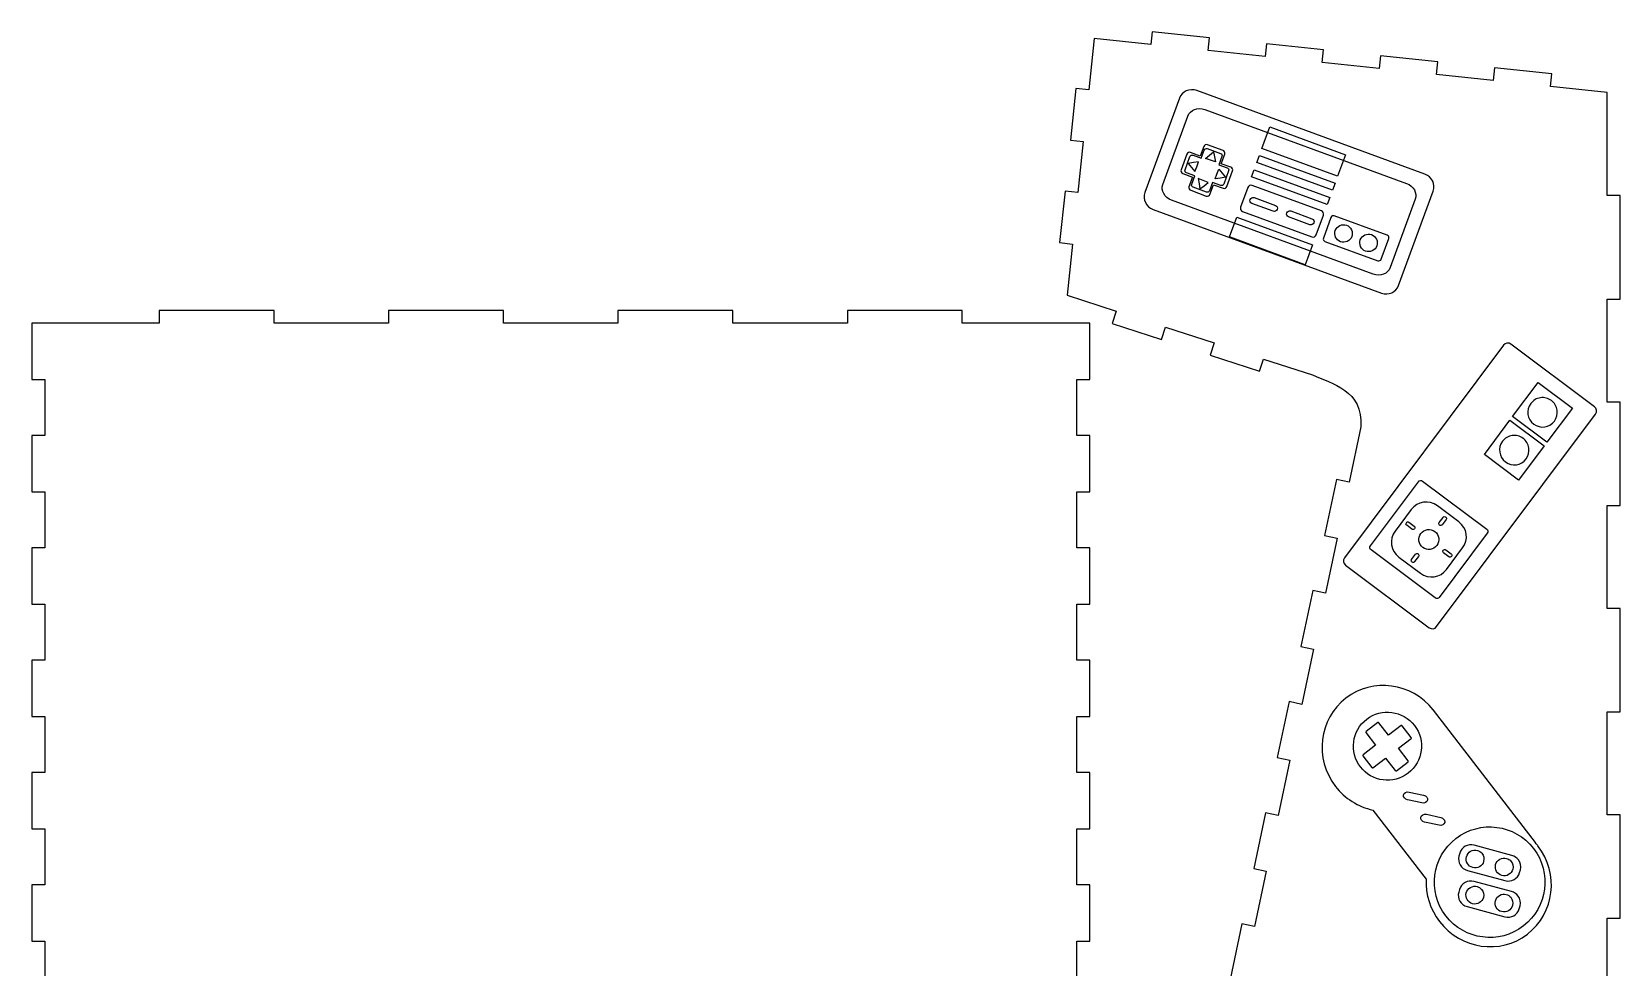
# Model space of a CAD drawing. Extents: x 15 to 1272, y 33 to 870.
# Drawn here: x 15 to 630, y 508 to 870 of the extents above; entities that cross this region are included whole.
import ezdxf

# ---------------------------------------------------------------- set-up
doc = ezdxf.new("R2010")
doc.units = 0
doc.layers.add('Decoration', color=7, linetype='CONTINUOUS')
doc.layers.add('Plan', color=7, linetype='CONTINUOUS')

msp = doc.modelspace()

# ---------------------------------------------------------------- linework, layer by layer
at = {"layer": 'Decoration', "color": 1}
for p, q in [((459.435752, 844.565175), (446.03111, 807.96006)), ((554.575067, 815.095143), (466.129463, 847.483559)), ((466.129463, 847.483559), (466.129463, 847.483559)), ((453.028764, 811.147872), (462.719893, 837.612205)), ((469.27063, 840.140159), (547.433382, 811.517282)), ((469.27063, 840.140159), (469.27063, 840.140159)), ((491.423121, 825.02207), (494.488139, 833.391955)), ((494.488139, 833.391955), (523.822592, 822.649799)), ((468.861838, 825.870485), (467.489887, 822.123992)), ((470.244715, 825.002446), (475.375095, 823.123722)), ((470.244715, 825.002446), (470.244715, 825.002446)), ((476.335562, 824.309246), (470.278037, 826.527487)), ((470.278037, 826.527487), (470.278037, 826.527487)), ((520.757575, 814.279914), (491.423121, 825.02207)), ((462.327581, 822.839997), (460.108954, 816.781415)), ((461.634381, 816.749149), (463.513103, 821.879524)), ((464.856486, 819.594304), (462.868246, 819.244132)), ((462.868246, 819.244132), (464.128527, 817.666981)), ((467.489887, 822.123992), (463.743393, 823.495942)), ((464.712201, 822.435809), (467.885142, 821.273891)), ((466.852482, 819.897169), (464.856486, 819.594304)), ((466.161618, 818.000211), (466.852482, 819.897169)), ((467.885142, 821.273891), (469.046674, 824.445781)), ((469.602454, 821.172943), (471.122693, 822.501326)), ((471.496962, 820.475388), (469.602454, 821.172943)), ((471.122693, 822.501326), (472.674042, 823.793237)), ((473.407495, 819.823015), (471.496962, 820.475388)), ((472.674042, 823.793237), (473.06434, 821.812485)), ((473.06434, 821.812485), (473.407495, 819.823015)), ((475.931376, 821.924631), (474.769843, 818.752742)), ((474.769843, 818.752742), (477.942784, 817.590824)), ((475.620613, 819.146553), (476.992564, 822.893047)), ((479.367107, 817.774603), (475.620613, 819.146553)), ((489.438157, 819.60157), (490.430639, 822.311819)), ((518.77261, 808.859415), (489.438157, 819.60157)), ((490.430639, 822.311819), (519.765092, 811.569663)), ((523.822592, 822.649799), (520.757575, 814.279914)), ((460.765955, 815.365216), (464.512449, 813.993266)), ((465.363605, 814.388133), (462.190665, 815.550051)), ((464.512449, 813.993266), (463.140498, 810.246772)), ((464.128527, 817.666981), (465.425908, 816.120196)), ((464.201688, 811.215193), (465.363605, 814.388133)), ((465.425908, 816.120196), (466.161618, 818.000211)), ((466.739989, 813.356183), (467.042854, 811.360186)), ((468.636947, 812.665319), (466.739989, 813.356183)), ((470.516962, 811.929608), (468.636947, 812.665319)), ((473.319289, 813.229672), (473.971662, 815.140205)), ((475.308759, 813.572826), (473.319289, 813.229672)), ((473.971662, 815.140205), (474.669217, 817.034713)), ((474.669217, 817.034713), (475.997601, 815.514473)), ((477.289511, 813.963124), (475.308759, 813.572826)), ((475.997601, 815.514473), (477.289511, 813.963124)), ((478.499068, 816.391726), (476.620346, 811.261351)), ((477.805868, 810.300879), (480.024495, 816.35946)), ((487.394815, 814.021657), (488.387297, 816.731905)), ((516.729269, 803.279501), (487.394815, 814.021657)), ((488.387297, 816.731905), (517.721751, 805.989749)), ((463.797887, 808.831629), (469.855412, 806.613388)), ((469.887297, 808.137757), (464.756916, 810.016482)), ((467.042854, 811.360186), (467.393025, 809.371947)), ((467.393025, 809.371947), (468.970176, 810.632227)), ((468.970176, 810.632227), (470.516962, 811.929608)), ((472.248307, 811.866984), (471.08639, 808.694044)), ((471.271224, 807.269334), (472.643175, 811.015828)), ((475.421248, 810.705066), (472.248307, 811.866984)), ((472.643175, 811.015828), (476.389669, 809.643877)), ((485.888311, 809.908945), (483.120904, 802.351768)), ((514.434764, 800.864887), (487.587361, 810.696295)), ((487.587361, 810.696295), (487.587361, 810.696295)), ((519.765092, 811.569663), (518.77261, 808.859415)), ((544.396499, 771.939061), (557.801141, 808.544176)), ((449.257182, 801.409086), (537.702786, 769.020671)), ((534.560562, 776.364458), (456.397811, 804.987334)), ((483.909302, 800.652328), (510.756704, 790.82092)), ((495.759587, 800.697755), (487.548878, 803.704483)), ((488.395557, 806.016575), (496.606265, 803.009848)), ((488.395557, 806.016575), (488.395557, 806.016575)), ((502.584864, 800.82051), (510.795572, 797.813782)), ((502.584864, 800.82051), (502.584864, 800.82051)), ((517.721751, 805.989749), (516.729269, 803.279501)), ((550.80348, 805.35636), (541.11235, 778.892027)), ((478.871139, 790.745379), (481.67344, 798.397845)), ((481.67344, 798.397845), (511.007894, 787.65569)), ((509.948894, 795.50169), (501.738185, 798.508417)), ((512.456141, 791.609325), (515.223548, 799.166503)), ((518.171354, 798.331698), (515.245554, 790.341987)), ((539.970398, 791.424326), (519.466775, 798.932668)), ((519.466775, 798.932668), (519.466775, 798.932668)), ((524.202914, 795.299441), (524.202914, 795.299441)), ((508.205592, 780.003224), (478.871139, 790.745379)), ((515.84691, 789.047616), (536.350533, 781.539274)), ((533.898717, 791.65817), (533.898717, 791.65817)), ((537.64557, 782.139194), (540.571369, 790.128905)), ((511.007894, 787.65569), (508.205592, 780.003224)), ((585.040796, 748.797271), (523.417405, 666.400179)), ((620.306693, 724.962842), (587.88777, 749.208384)), ((588.574783, 721.117593), (598.491282, 734.377014)), ((598.491282, 734.377014), (611.750703, 724.460543)), ((559.093511, 639.718664), (620.716874, 722.115728)), ((601.834176, 711.201122), (588.574783, 721.117593)), ((588.574783, 721.117593), (588.574783, 721.117593)), ((595.593847, 726.206144), (595.593847, 726.206144)), ((611.750703, 724.460543), (601.834176, 711.201122)), ((577.610986, 706.457813), (587.527456, 719.717178)), ((587.527456, 719.717178), (600.786821, 709.800679)), ((584.629966, 711.54628), (584.629966, 711.54628)), ((600.786821, 709.800679), (590.870379, 696.541343)), ((590.870379, 696.541343), (577.610986, 706.457813)), ((577.610986, 706.457813), (577.610986, 706.457813)), ((533.452211, 671.037457), (552.052321, 695.907726)), ((553.649303, 696.138104), (578.519064, 677.538418)), ((549.24531, 685.114052), (543.013025, 676.780792)), ((567.725391, 680.345315), (559.39213, 686.577628)), ((547.376463, 680.014635), (547.376463, 680.014635)), ((549.547796, 677.492698), (547.521666, 679.008033)), ((548.383065, 680.159839), (550.409223, 678.644531)), ((560.104008, 680.042914), (561.619344, 682.069072)), ((560.104008, 680.042914), (560.104008, 680.042914)), ((562.771149, 681.207645), (561.255841, 679.181487)), ((533.452211, 671.037457), (533.452211, 671.037457)), ((543.013025, 676.780792), (543.013025, 676.780792)), ((553.002252, 675.80721), (553.002252, 675.80721)), ((578.74995, 675.941012), (560.149869, 651.070714)), ((523.417405, 666.400179), (523.417405, 666.400179)), ((558.552322, 650.840732), (533.682561, 669.440418)), ((544.47663, 666.634028), (552.809918, 660.401687)), ((549.430843, 665.771726), (550.946179, 667.797884)), ((549.430843, 665.771726), (549.430843, 665.771726)), ((552.097984, 666.936458), (550.582677, 664.9103)), ((561.647114, 669.341866), (561.647114, 669.341866)), ((563.818955, 666.819533), (561.792826, 668.334869)), ((562.654252, 669.486674), (564.680382, 667.971366)), ((562.956682, 661.865291), (569.188967, 670.198523)), ((523.82801, 663.553629), (556.246933, 639.308059)), ((557.928103, 607.380513), (557.928074, 607.380513)), ((597.412036, 556.05094), (557.928103, 607.380513)), ((531.731305, 598.6428), (535.480316, 593.769009)), ((536.307425, 602.544268), (531.78583, 599.066134)), ((540.479573, 597.61454), (536.730589, 602.48836)), ((545.353353, 601.363564), (540.479573, 597.61454)), ((549.253354, 596.787658), (545.775247, 601.309292)), ((545.775247, 601.309292), (545.775247, 601.309292)), ((550.494341, 601.410187), (550.494341, 601.410187)), ((535.480316, 593.769009), (530.606621, 590.019997)), ((544.324455, 592.616159), (549.198207, 596.365143)), ((548.073495, 587.742379), (544.324455, 592.616159)), ((530.550826, 589.5983), (534.02896, 585.076677)), ((534.451475, 585.021616), (539.325227, 588.770599)), ((539.325227, 588.770599), (543.074211, 583.896847)), ((543.496754, 583.841729), (548.018377, 587.319836)), ((553.401258, 571.375663), (547.807473, 572.609172)), ((548.472614, 575.622289), (554.066371, 574.388809)), ((555.273831, 573.66076), (555.273803, 573.66076)), ((534.392463, 568.625831), (555.037978, 541.786385)), ((555.121572, 566.978472), (560.715329, 565.745048)), ((560.050894, 562.731084), (554.457136, 563.964536)), ((561.922789, 565.017027), (561.922789, 565.017027)), ((588.245204, 551.029812), (573.713808, 554.971355)), ((568.061404, 551.858501), (567.759652, 550.747984)), ((576.629953, 551.88709), (576.629953, 551.88709)), ((587.926547, 548.81781), (587.926547, 548.81781)), ((590.830331, 549.269874), (590.830247, 549.269902)), ((596.660591, 553.736944), (596.660591, 553.736944)), ((571.065914, 545.20672), (585.597282, 541.265177)), ((591.248923, 544.377354), (591.550647, 545.487898)), ((567.96844, 537.849667), (567.666688, 536.739094)), ((588.152861, 537.020159), (573.621549, 540.961618)), ((576.536368, 537.879046), (576.537018, 537.878228)), ((570.973543, 531.197012), (585.50429, 527.256315)), ((587.833668, 534.808892), (587.833668, 534.808892)), ((590.737311, 535.26104), (590.737311, 535.26104)), ((591.156552, 530.367702), (591.458276, 531.478274))]:
    msp.add_line(p, q, dxfattribs=at)
for points in [[(466.129463, 847.483559), (463.381491, 848.489855), (460.396297, 847.18821), (459.435752, 844.565175)], [(462.719893, 837.612205), (463.601246, 840.018985), (466.522664, 841.146453), (469.27063, 840.140159)], [(470.278037, 826.527487), (469.703939, 826.737719), (469.072068, 826.444578), (468.861838, 825.870485)], [(469.046674, 824.445781), (469.224707, 824.931948), (469.758542, 825.180481), (470.244715, 825.002446)], [(463.743393, 823.495942), (463.169301, 823.706172), (462.537813, 823.414094), (462.327581, 822.839997)], [(463.513103, 821.879524), (463.691138, 822.365697), (464.226034, 822.613841), (464.712201, 822.435809)], [(475.375095, 823.123722), (475.861268, 822.945688), (476.109409, 822.410799), (475.931376, 821.924631)], [(476.992564, 822.893047), (477.202794, 823.46714), (476.90966, 824.099014), (476.335562, 824.309246)], [(460.108954, 816.781415), (459.898727, 816.207316), (460.191863, 815.575447), (460.765955, 815.365216)], [(462.190665, 815.550051), (461.704498, 815.728083), (461.456346, 816.262976), (461.634381, 816.749149)], [(477.942784, 817.590824), (478.428957, 817.41279), (478.677102, 816.877899), (478.499068, 816.391726)], [(480.024495, 816.35946), (480.234728, 816.933557), (479.941205, 817.56437), (479.367107, 817.774603)], [(557.801141, 808.544176), (558.761686, 811.167211), (557.323039, 814.088848), (554.575067, 815.095143)], [(446.03111, 807.96006), (445.070565, 805.337024), (446.50921, 802.415382), (449.257182, 801.409086)], [(456.397811, 804.987334), (453.649845, 805.993628), (452.147411, 808.741093), (453.028764, 811.147872)], [(463.140498, 810.246772), (462.930266, 809.672674), (463.223789, 809.041861), (463.797887, 808.831629)], [(464.756916, 810.016482), (464.270743, 810.194516), (464.023653, 810.72902), (464.201688, 811.215193)], [(469.855412, 806.613388), (470.42951, 806.403156), (471.060992, 806.695236), (471.271224, 807.269334)], [(471.08639, 808.694044), (470.908355, 808.207871), (470.37347, 807.959723), (469.887297, 808.137757)], [(476.620346, 811.261351), (476.442311, 810.775178), (475.90742, 810.527032), (475.421248, 810.705066)], [(476.389669, 809.643877), (476.963767, 809.433645), (477.595636, 809.726781), (477.805868, 810.300879)], [(487.587361, 810.696295), (486.898451, 810.94857), (486.140587, 810.597855), (485.888311, 809.908945)], [(547.433382, 811.517282), (550.181354, 810.510986), (551.684833, 807.763139), (550.80348, 805.35636)], [(483.120904, 802.351768), (482.868626, 801.662853), (483.220392, 800.904604), (483.909302, 800.652328)], [(487.548878, 803.704483), (486.908543, 803.938971), (486.58202, 804.642817), (486.816508, 805.283152)], [(486.816508, 805.283152), (487.050996, 805.923488), (487.755222, 806.251063), (488.395557, 806.016575)], [(497.338253, 801.430133), (497.103765, 800.789798), (496.399922, 800.463267), (495.759587, 800.697755)], [(496.606265, 803.009848), (497.2466, 802.77536), (497.572741, 802.070468), (497.338253, 801.430133)], [(501.005815, 800.087087), (501.240303, 800.727422), (501.944529, 801.054998), (502.584864, 800.82051)], [(515.223548, 799.166503), (515.475824, 799.855413), (515.123673, 800.612611), (514.434764, 800.864887)], [(501.738185, 798.508417), (501.09785, 798.742905), (500.771327, 799.446752), (501.005815, 800.087087)], [(511.52756, 796.234067), (511.293072, 795.593732), (510.589229, 795.267202), (509.948894, 795.50169)], [(510.795572, 797.813782), (511.435907, 797.579294), (511.762048, 796.874402), (511.52756, 796.234067)], [(519.466775, 798.932668), (518.941893, 799.124878), (518.363565, 798.856585), (518.171354, 798.331698)], [(519.846487, 793.278413), (520.156133, 794.124151), (520.789091, 794.812229), (521.606095, 795.191253)], [(521.606095, 795.191253), (522.423099, 795.570276), (523.357214, 795.609193), (524.202914, 795.299441)], [(524.202914, 795.299441), (525.048653, 794.989796), (525.73673, 794.356838), (526.115754, 793.539834)], [(510.756704, 790.82092), (511.445614, 790.568644), (512.203863, 790.92041), (512.456141, 791.609325)], [(515.245554, 790.341987), (515.053345, 789.817105), (515.322028, 789.239826), (515.84691, 789.047616)], [(519.954676, 790.681593), (519.575652, 791.498597), (519.536735, 792.432713), (519.846487, 793.278413)], [(521.867516, 788.921986), (521.021777, 789.231632), (520.3337, 789.864589), (519.954676, 790.681593)], [(524.464336, 789.030175), (523.647331, 788.651151), (522.713216, 788.612234), (521.867516, 788.921986)], [(526.223943, 790.943015), (525.914297, 790.097276), (525.28134, 789.409198), (524.464336, 789.030175)], [(526.115754, 793.539834), (526.494778, 792.72283), (526.533695, 791.788715), (526.223943, 790.943015)], [(529.650866, 787.041378), (529.271842, 787.858382), (529.232925, 788.792497), (529.542677, 789.638197)], [(529.542677, 789.638197), (530.187918, 791.398743), (532.138038, 792.303049), (533.898717, 791.65817)], [(533.898717, 791.65817), (535.659474, 791.01351), (536.564422, 789.063692), (535.920127, 787.302801)], [(540.571369, 790.128905), (540.76358, 790.653792), (540.495286, 791.232115), (539.970398, 791.424326)], [(531.563706, 785.281771), (530.717967, 785.591417), (530.02989, 786.224374), (529.650866, 787.041378)], [(534.160523, 785.389963), (533.34352, 785.010939), (532.409406, 784.97202), (531.563706, 785.281771)], [(535.920127, 787.302801), (535.610482, 786.457063), (534.977526, 785.768987), (534.160523, 785.389963)], [(536.350533, 781.539274), (536.87542, 781.347062), (537.45336, 781.614312), (537.64557, 782.139194)], [(541.11235, 778.892027), (540.230998, 776.485247), (537.308534, 775.358162), (534.560562, 776.364458)], [(537.702786, 769.020671), (540.450758, 768.014375), (543.435954, 769.316025), (544.396499, 771.939061)], [(587.88777, 749.208384), (586.985392, 749.883262), (585.715731, 749.699676), (585.040796, 748.797271)], [(599.348244, 728.436084), (597.850578, 728.220066), (596.500074, 727.417928), (595.593847, 726.206144)], [(603.579777, 727.358006), (602.368046, 728.264303), (600.845909, 728.652102), (599.348244, 728.436084)], [(605.809747, 723.603621), (605.593719, 725.101288), (604.79157, 726.451788), (603.579777, 727.358006)], [(595.593847, 726.206144), (593.706993, 723.68281), (594.222881, 720.107659), (596.746132, 718.220694)], [(604.731695, 719.372076), (605.637986, 720.583814), (606.025776, 722.105955), (605.809747, 723.603621)], [(620.716874, 722.115728), (621.391752, 723.018134), (621.20907, 724.287936), (620.306693, 724.962842)], [(596.746132, 718.220694), (599.26925, 716.333567), (602.844446, 716.849049), (604.731695, 719.372076)], [(584.629966, 711.54628), (582.743137, 709.022943), (583.259036, 705.447813), (585.782279, 703.560859)], [(588.384369, 713.776249), (586.886696, 713.560226), (585.536188, 712.758077), (584.629966, 711.54628)], [(592.615923, 712.69817), (591.404187, 713.604473), (589.882042, 713.992273), (588.384369, 713.776249)], [(594.845878, 708.94378), (594.629855, 710.441446), (593.827712, 711.791948), (592.615923, 712.69817)], [(593.767813, 704.712241), (594.674108, 705.923975), (595.061902, 707.446114), (594.845878, 708.94378)], [(585.782279, 703.560859), (588.305392, 701.67375), (591.880566, 702.189232), (593.767813, 704.712241)], [(552.052321, 695.907726), (552.430922, 696.413976), (553.143081, 696.516677), (553.649303, 696.138104)], [(559.39213, 686.577628), (556.176011, 688.982896), (551.650634, 688.3302), (549.24531, 685.114052)], [(547.521666, 679.008033), (547.202529, 679.246709), (547.137788, 679.69547), (547.376463, 680.014635)], [(547.376463, 680.014635), (547.615166, 680.3338), (548.063928, 680.398514), (548.383065, 680.159839)], [(550.554962, 677.637506), (550.316259, 677.318341), (549.866961, 677.254022), (549.547796, 677.492698)], [(550.409223, 678.644531), (550.728388, 678.405828), (550.793581, 677.956614), (550.554962, 677.637506)], [(553.002252, 675.80721), (554.282209, 677.518538), (556.707096, 677.868295), (558.418492, 676.588429)], [(560.248844, 679.035719), (559.929679, 679.274423), (559.865361, 679.723749), (560.104008, 680.042914)], [(561.255841, 679.181487), (561.017138, 678.86235), (560.567953, 678.797044), (560.248844, 679.035719)], [(561.619344, 682.069072), (561.858047, 682.388209), (562.306837, 682.452951), (562.625974, 682.214275)], [(562.625974, 682.214275), (562.945111, 681.9756), (563.009852, 681.526782), (562.771149, 681.207645)], [(569.188967, 670.198523), (571.594262, 673.414671), (570.941482, 677.940076), (567.725391, 680.345315)], [(578.519064, 677.538418), (579.025286, 677.159816), (579.128551, 676.447262), (578.74995, 675.941012)], [(533.682561, 669.440418), (533.176339, 669.819019), (533.07361, 670.531235), (533.452211, 671.037457)], [(543.013025, 676.780792), (540.607786, 673.564729), (541.260538, 669.039267), (544.47663, 666.634028)], [(552.270716, 672.937052), (552.12427, 673.952927), (552.387415, 674.985368), (553.002252, 675.80721)], [(553.783133, 670.390378), (552.961203, 671.005098), (552.417163, 671.921176), (552.270716, 672.937052)], [(559.199768, 671.17219), (558.58519, 670.350172), (557.669218, 669.805987), (556.653383, 669.659366)], [(558.418492, 676.588429), (560.129839, 675.30849), (560.479621, 672.883601), (559.199768, 671.17219)], [(523.417405, 666.400179), (522.742555, 665.497802), (522.925604, 664.228507), (523.82801, 663.553629)], [(549.576046, 664.765096), (549.25691, 665.0038), (549.192224, 665.452618), (549.430843, 665.771726)], [(550.582677, 664.9103), (550.344001, 664.591191), (549.895212, 664.526421), (549.576046, 664.765096)], [(550.946179, 667.797884), (551.184882, 668.116993), (551.634039, 668.182271), (551.953204, 667.943596)], [(551.953204, 667.943596), (552.272313, 667.70492), (552.33666, 667.255594), (552.097984, 666.936458)], [(556.653383, 669.659366), (555.637548, 669.512745), (554.605076, 669.775701), (553.783133, 670.390378)], [(561.792826, 668.334869), (561.473689, 668.573544), (561.408411, 669.022729), (561.647114, 669.341866)], [(561.647114, 669.341866), (561.88579, 669.661031), (562.335087, 669.725349), (562.654252, 669.486674)], [(564.825586, 666.964736), (564.586882, 666.645599), (564.13812, 666.580858), (563.818955, 666.819533)], [(564.680382, 667.971366), (564.999519, 667.732691), (565.064204, 667.283845), (564.825586, 666.964736)], [(552.809918, 660.401687), (556.02601, 657.99642), (560.551415, 658.6492), (562.956682, 661.865291)], [(560.149869, 651.070714), (559.771296, 650.564492), (559.058544, 650.46213), (558.552322, 650.840732)], [(556.246933, 639.308059), (557.14931, 638.633181), (558.418577, 638.816287), (559.093511, 639.718664)], [(557.817161, 607.469046), (549.443571, 617.996923), (534.38092, 620.021472), (523.96723, 612.01861)], [(523.96723, 612.01861), (513.430351, 603.913357), (511.618879, 588.593984), (519.920474, 577.801637)], [(529.590028, 585.330056), (525.149572, 591.102771), (526.230201, 599.381771), (532.002859, 603.822255)], [(532.002859, 603.822255), (537.775517, 608.262683), (546.053857, 607.182845), (550.494341, 601.410187)], [(557.928074, 607.380513), (557.897594, 607.420109), (557.859212, 607.449206), (557.817161, 607.469046)], [(531.78583, 599.066134), (531.653581, 598.964421), (531.629592, 598.77505), (531.731305, 598.6428)], [(536.730589, 602.48836), (536.628848, 602.62061), (536.439646, 602.64601), (536.307425, 602.544268)], [(545.775247, 601.309292), (545.673506, 601.441542), (545.485574, 601.465276), (545.353353, 601.363564)], [(550.494341, 601.410187), (554.934995, 595.637546), (553.855692, 587.358444), (548.082922, 582.917903)], [(549.198207, 596.365143), (549.330485, 596.466884), (549.355038, 596.655465), (549.253354, 596.787658)], [(548.082922, 582.917903), (542.310151, 578.477418), (534.030428, 579.557229), (529.590028, 585.330056)], [(530.606621, 590.019997), (530.474343, 589.918284), (530.449113, 589.73055), (530.550826, 589.5983)], [(534.02896, 585.076677), (534.130645, 584.944484), (534.319226, 584.919874), (534.451475, 585.021616)], [(548.018377, 587.319836), (548.150598, 587.421577), (548.175236, 587.610158), (548.073495, 587.742379)], [(543.074211, 583.896847), (543.175924, 583.764626), (543.364505, 583.740016), (543.496754, 583.841729)], [(519.920474, 577.801637), (523.534555, 573.120784), (528.670802, 569.863968), (534.392463, 568.625831)], [(547.807473, 572.609172), (546.786336, 572.834244), (546.112164, 573.686837), (546.296173, 574.521622)], [(546.296173, 574.521622), (546.48021, 575.356351), (547.451478, 575.84739), (548.472614, 575.622289)], [(554.066371, 574.388809), (554.576911, 574.276287), (555.000696, 574.006539), (555.273831, 573.66076)], [(555.273803, 573.66076), (555.546909, 573.314953), (555.668857, 572.893116), (555.576853, 572.475737)], [(552.945949, 565.878426), (553.129986, 566.713211), (554.100407, 567.2036), (555.121572, 566.978472)], [(555.576853, 572.475737), (555.392844, 571.641008), (554.422395, 571.150563), (553.401258, 571.375663)], [(554.457136, 563.964536), (553.435972, 564.189664), (552.76194, 565.043754), (552.945949, 565.878426)], [(562.225839, 563.831976), (562.041802, 562.997219), (561.07203, 562.505983), (560.050894, 562.731084)], [(560.715329, 565.745048), (561.225898, 565.632497), (561.649654, 565.362806), (561.922789, 565.017027)], [(561.922789, 565.017027), (562.195924, 564.671164), (562.3179, 564.249326), (562.225839, 563.831976)], [(566.610105, 557.656728), (575.99072, 564.872586), (589.44479, 563.117643), (596.660591, 553.736944)], [(562.690349, 527.606214), (555.474463, 536.986857), (557.229405, 550.440927), (566.610105, 557.656728)], [(573.713808, 554.971355), (571.232312, 555.644314), (568.711503, 554.255583), (568.061404, 551.858501)], [(594.31905, 520.560367), (604.855901, 528.66562), (606.668134, 543.985658), (598.366511, 554.778005)], [(597.473391, 555.858154), (597.476213, 555.925408), (597.456175, 555.993423), (597.412036, 556.05094)], [(598.366511, 554.778005), (598.07904, 555.146672), (597.780957, 555.506082), (597.473391, 555.858154)], [(567.759652, 550.747984), (567.109441, 548.350986), (568.584447, 545.879736), (571.065914, 545.20672)], [(571.016304, 547.939166), (570.561771, 548.732204), (570.440929, 549.673337), (570.68037, 550.555481)], [(570.68037, 550.555481), (570.919984, 551.437644), (571.500286, 552.188458), (572.293569, 552.642692)], [(573.10401, 546.326889), (572.221822, 546.566165), (571.470838, 547.146128), (571.016304, 547.939166)], [(572.293569, 552.642692), (573.086853, 553.096927), (574.028111, 553.217358), (574.910204, 552.977484)], [(577.332404, 548.749089), (576.833494, 546.912689), (574.940498, 545.828303), (573.10401, 546.326889)], [(574.910204, 552.977484), (575.580204, 552.795552), (576.17963, 552.415491), (576.629953, 551.88709)], [(576.629953, 551.88709), (577.367701, 551.021153), (577.630557, 549.846915), (577.332404, 548.749089)], [(581.977839, 547.486794), (582.217447, 548.368944), (582.797733, 549.119749), (583.590998, 549.573987)], [(583.590998, 549.573987), (584.384263, 550.028225), (585.325503, 550.148673), (586.207588, 549.908825)], [(586.207588, 549.908825), (586.877379, 549.726579), (587.47652, 549.346308), (587.926547, 548.81781)], [(587.926547, 548.81781), (588.664295, 547.951885), (588.927161, 546.77766), (588.629026, 545.679838)], [(590.830247, 549.269902), (590.223666, 550.096079), (589.330828, 550.735369), (588.245204, 551.029812)], [(591.550647, 545.487898), (591.91652, 546.836187), (591.610055, 548.207759), (590.830331, 549.269874)], [(596.660591, 553.736944), (603.876477, 544.3563), (602.121506, 530.902259), (592.740835, 523.686429)], [(555.037978, 541.786385), (554.766593, 535.930443), (556.602166, 530.123213), (560.208882, 525.426216)], [(584.400011, 543.258428), (582.563637, 543.757351), (581.479269, 545.650324), (581.977839, 547.486794)], [(588.629026, 545.679838), (588.129774, 543.843447), (586.23646, 542.759391), (584.400011, 543.258428)], [(585.597282, 541.265177), (588.078778, 540.592161), (590.598768, 541.980356), (591.248923, 544.377354)], [(567.666688, 536.739094), (567.016477, 534.342068), (568.492047, 531.870055), (570.973543, 531.197012)], [(573.621549, 540.961618), (571.139997, 541.634662), (568.618624, 540.246721), (567.96844, 537.849667)], [(573.009635, 532.318224), (571.173249, 532.817136), (570.088867, 534.710112), (570.587434, 536.54659)], [(570.587434, 536.54659), (570.826879, 537.428767), (571.407012, 538.179665), (572.200173, 538.634049)], [(572.200173, 538.634049), (572.993333, 539.088433), (573.934529, 539.209069), (574.816647, 538.969412)], [(574.816647, 538.969412), (575.486634, 538.787483), (576.086049, 538.407433), (576.536368, 537.879046)], [(576.537018, 537.878228), (577.274195, 537.012072), (577.536502, 535.837954), (577.238029, 534.740425)], [(581.885496, 533.477113), (582.384406, 535.313527), (584.277421, 536.397918), (586.113918, 535.899314)], [(586.113918, 535.899314), (586.783922, 535.717375), (587.383348, 535.337304), (587.833668, 534.808892)], [(590.737311, 535.26104), (590.130759, 536.087161), (589.238513, 536.72566), (588.152861, 537.020159)], [(577.238029, 534.740425), (576.739118, 532.904025), (574.846123, 531.819638), (573.009635, 532.318224)], [(584.307724, 529.248719), (582.471313, 529.747617), (581.386912, 531.640617), (581.885496, 533.477113)], [(588.53609, 531.670948), (588.037192, 529.834551), (586.144212, 528.750153), (584.307724, 529.248719)], [(585.50429, 527.256315), (587.985785, 526.583356), (590.506368, 527.970676), (591.156552, 530.367702)], [(587.833668, 534.808892), (588.571386, 533.942963), (588.834231, 532.768752), (588.53609, 531.670948)], [(591.458276, 531.478274), (591.824149, 532.826506), (591.517147, 534.198925), (590.737311, 535.26104)], [(560.208882, 525.426216), (568.510589, 514.63401), (583.782114, 512.45517), (594.31905, 520.560367)], [(592.740835, 523.686429), (583.360163, 516.4706), (569.906122, 518.225486), (562.690349, 527.606214)]]:
    msp.add_open_spline(points, degree=3, dxfattribs=at)
at = {"layer": 'Plan', "color": 7}
for p, q in [((448.929139, 870.291427), (448.406492, 865.318812)), ((471.129078, 867.958126), (448.929139, 870.291427)), ((470.60643, 862.985484), (471.129078, 867.958126)), ((426.355736, 867.636421), (424.270396, 847.79569)), ((448.406492, 865.318812), (426.355736, 867.636421)), ((492.607459, 860.673096), (470.60643, 862.985484)), ((493.130106, 865.64571), (492.607459, 860.673096)), ((515.330045, 863.31241), (493.130106, 865.64571)), ((514.807398, 858.339796), (515.330045, 863.31241)), ((536.808454, 856.02738), (514.807398, 858.339796)), ((537.331102, 861.000022), (536.808454, 856.02738)), ((559.53104, 858.666694), (537.331102, 861.000022)), ((559.008393, 853.694079), (559.53104, 858.666694)), ((581.532069, 856.354306), (581.009421, 851.381662)), ((603.732007, 854.020977), (581.532069, 856.354306)), ((581.009421, 851.381662), (559.008393, 853.694079)), ((603.20936, 849.048362), (603.732007, 854.020977)), ((419.297781, 848.318337), (417.19675, 828.328453)), ((424.270396, 847.79569), (419.297781, 848.318337)), ((625.260116, 846.730724), (603.20936, 849.048362)), ((625.260116, 806.78073), (625.260116, 846.730724)), ((417.19675, 828.328453), (422.169364, 827.805805)), ((422.169364, 827.805805), (420.089245, 808.014831)), ((415.116631, 808.537478), (413.015628, 788.547594)), ((420.089245, 808.014831), (415.116631, 808.537478)), ((630.260134, 806.78073), (625.260116, 806.78073)), ((630.260134, 766.680734), (630.260134, 806.78073)), ((413.015628, 788.547594), (417.988214, 788.024946)), ((417.988214, 788.024946), (415.902874, 768.184244)), ((415.902874, 768.184244), (434.876448, 762.019354)), ((625.260116, 726.780748), (625.260116, 766.680734)), ((625.260116, 766.680734), (630.260134, 766.680734)), ((19.692622, 757.288237), (14.692632, 757.288237)), ((14.692632, 757.288237), (14.692632, 735.473532)), ((64.087079, 757.288237), (19.692622, 757.288237)), ((108.63153, 762.288227), (64.087079, 762.288227)), ((64.087079, 762.288227), (64.087079, 757.288237)), ((108.63153, 757.288237), (108.63153, 762.288227)), ((152.975979, 757.288237), (108.63153, 757.288237)), ((197.52041, 762.288227), (152.975979, 762.288227)), ((152.975979, 762.288227), (152.975979, 757.288237)), ((197.52041, 757.288237), (197.52041, 762.288227)), ((241.864859, 757.288237), (197.52041, 757.288237)), ((286.409271, 762.288227), (241.864859, 762.288227)), ((241.864859, 762.288227), (241.864859, 757.288237)), ((286.409271, 757.288237), (286.409271, 762.288227)), ((330.75372, 757.288237), (286.409271, 757.288237)), ((375.29818, 762.288227), (330.75372, 762.288227)), ((330.75372, 762.288227), (330.75372, 757.288237)), ((375.29818, 757.288237), (375.29818, 762.288227)), ((419.69261, 757.288237), (375.29818, 757.288237)), ((424.692628, 757.288237), (419.69261, 757.288237)), ((424.692628, 735.473532), (424.692628, 757.288237)), ((434.876448, 762.019354), (433.331366, 757.26405)), ((433.331366, 757.26405), (452.447604, 751.052819)), ((452.447604, 751.052819), (453.992686, 755.808094)), ((453.992686, 755.808094), (472.918734, 749.65867)), ((472.918734, 749.65867), (471.373623, 744.903394)), ((471.373623, 744.903394), (490.489861, 738.692135)), ((490.489861, 738.692135), (492.034943, 743.44741)), ((492.034943, 743.44741), (511.008545, 737.282548)), ((14.692632, 735.473532), (19.692622, 735.473532)), ((19.692622, 735.473532), (19.692622, 713.808827)), ((419.692638, 713.808827), (419.692638, 735.473532)), ((419.692638, 735.473532), (424.692628, 735.473532)), ((630.260134, 726.780748), (625.260116, 726.780748)), ((630.260134, 686.680724), (630.260134, 726.780748)), ((529.716097, 717.150056), (525.152422, 695.679718)), ((19.692622, 713.808827), (14.692632, 713.808827)), ((14.692632, 713.808827), (14.692632, 691.944112)), ((424.692628, 713.808827), (419.692638, 713.808827)), ((424.692628, 691.944112), (424.692628, 713.808827)), ((520.261709, 696.719256), (515.666849, 675.102191)), ((525.152422, 695.679718), (520.261709, 696.719256)), ((14.692632, 691.944112), (19.692622, 691.944112)), ((19.692622, 691.944112), (19.692622, 670.279408)), ((419.692638, 670.279408), (419.692638, 691.944112)), ((419.692638, 691.944112), (424.692628, 691.944112)), ((625.260116, 646.780739), (625.260116, 686.680724)), ((625.260116, 686.680724), (630.260134, 686.680724)), ((515.666849, 675.102191), (520.557591, 674.062653)), ((520.557591, 674.062653), (516.00433, 652.641225)), ((19.692622, 670.279408), (14.692632, 670.279408)), ((14.692632, 670.279408), (14.692632, 648.414693)), ((424.692628, 670.279408), (419.692638, 670.279408)), ((424.692628, 648.414693), (424.692628, 670.279408)), ((511.113588, 653.680762), (506.518728, 632.063725)), ((516.00433, 652.641225), (511.113588, 653.680762)), ((14.692632, 648.414693), (19.692622, 648.414693)), ((19.692622, 648.414693), (19.692622, 626.750017)), ((419.692638, 626.750017), (419.692638, 648.414693)), ((419.692638, 648.414693), (424.692628, 648.414693)), ((630.260134, 646.780739), (625.260116, 646.780739)), ((630.260134, 606.680771), (630.260134, 646.780739)), ((506.518728, 632.063725), (511.40947, 631.024188)), ((511.40947, 631.024188), (506.85621, 609.602759)), ((19.692622, 626.750017), (14.692632, 626.750017)), ((14.692632, 626.750017), (14.692632, 604.885302)), ((424.692628, 626.750017), (419.692638, 626.750017)), ((424.692628, 604.885302), (424.692628, 626.750017)), ((501.965468, 610.642296), (497.370608, 589.02522)), ((506.85621, 609.602759), (501.965468, 610.642296)), ((14.692632, 604.885302), (19.692622, 604.885302)), ((19.692622, 604.885302), (19.692622, 583.220586)), ((419.692638, 583.220586), (419.692638, 604.885302)), ((419.692638, 604.885302), (424.692628, 604.885302)), ((625.260116, 566.780747), (625.260116, 606.680771)), ((625.260116, 606.680771), (630.260134, 606.680771)), ((497.370608, 589.02522), (502.26135, 587.985683)), ((502.26135, 587.985683), (497.708089, 566.564226)), ((19.692622, 583.220586), (14.692632, 583.220586)), ((14.692632, 583.220586), (14.692632, 561.355899)), ((424.692628, 583.220586), (419.692638, 583.220586)), ((424.692628, 561.355899), (424.692628, 583.220586)), ((492.817348, 567.603791), (488.222516, 545.986726)), ((497.708089, 566.564226), (492.817348, 567.603791)), ((630.260134, 566.780747), (625.260116, 566.780747)), ((630.260134, 526.680751), (630.260134, 566.780747)), ((14.692632, 561.355899), (19.692622, 561.355899)), ((19.692622, 561.355899), (19.692622, 539.691195)), ((419.692638, 539.691195), (419.692638, 561.355899)), ((419.692638, 561.355899), (424.692628, 561.355899)), ((488.222516, 545.986726), (493.113258, 544.947189)), ((493.113258, 544.947189), (488.559969, 523.525732)), ((19.692622, 539.691195), (14.692632, 539.691195)), ((14.692632, 539.691195), (14.692632, 517.82648)), ((424.692628, 539.691195), (419.692638, 539.691195)), ((424.692628, 517.82648), (424.692628, 539.691195)), ((483.669227, 524.565298), (479.074395, 502.948232)), ((488.559969, 523.525732), (483.669227, 524.565298)), ((625.260116, 486.780766), (625.260116, 526.680751)), ((625.260116, 526.680751), (630.260134, 526.680751)), ((14.692632, 517.82648), (19.692622, 517.82648)), ((19.692622, 517.82648), (19.692622, 496.161776)), ((419.692638, 496.161776), (419.692638, 517.82648)), ((419.692638, 517.82648), (424.692628, 517.82648))]:
    msp.add_line(p, q, dxfattribs=at)
msp.add_open_spline([(511.008545, 737.282548), (518.5283, 733.868901), (530.675314, 731.377302), (529.716097, 717.150056)], degree=3, dxfattribs=at)

doc.saveas('drawing.dxf')
